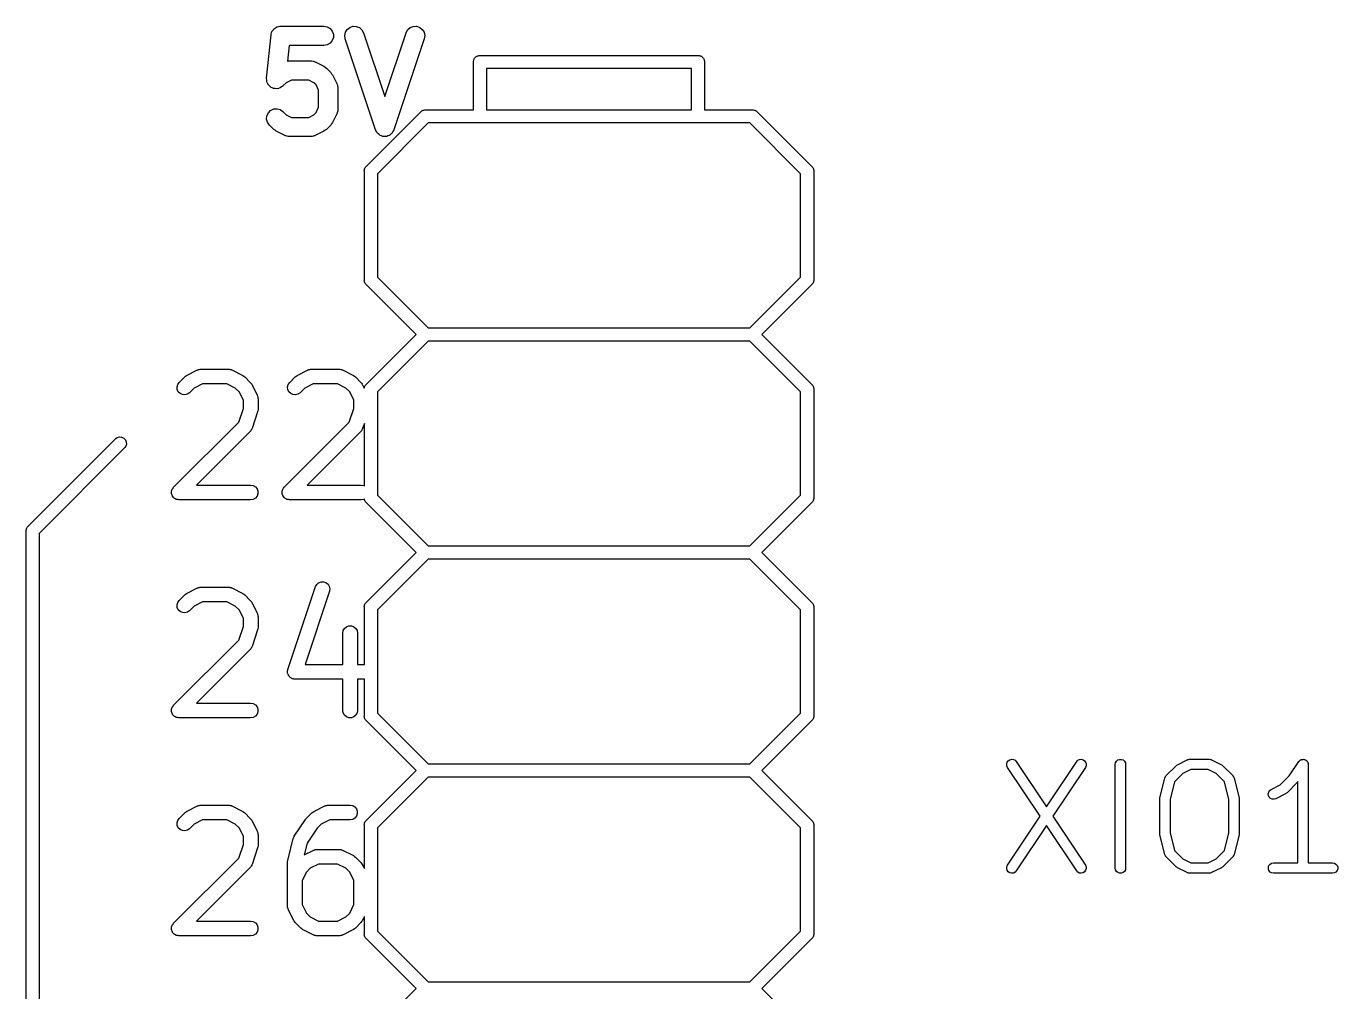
# Model space of a CAD drawing. Extents: x 91 to 202, y -131 to -74.
# Drawn here: x 186.42 to 201.69, y -89.79 to -78.54 of the extents above; entities that cross this region are included whole.
import ezdxf

# ---------------------------------------------------------------- set-up
doc = ezdxf.new("R2010")
doc.units = 0
doc.header["$MEASUREMENT"] = 0
doc.layers.add('BLACK', color=7, linetype='CONTINUOUS')

msp = doc.modelspace()

# ---------------------------------------------------------------- linework, layer by layer
at = {"layer": 'BLACK', "linetype": 'CONTINUOUS'}
for p, q in [((189.223, -79.1457), (189.274, -78.6401)), ((189.274, -78.6401), (189.275, -78.6361)), ((189.275, -78.6318), (189.28, -78.6175)), ((189.275, -78.6361), (189.275, -78.6318)), ((189.28, -78.6175), (189.284, -78.6028)), ((189.284, -78.6028), (189.287, -78.5993)), ((189.287, -78.5993), (189.288, -78.5954)), ((189.288, -78.5954), (189.298, -78.5837)), ((189.298, -78.5837), (189.307, -78.5712)), ((189.307, -78.5712), (189.31, -78.5689)), ((189.31, -78.5689), (189.313, -78.5656)), ((189.313, -78.5656), (189.326, -78.558)), ((189.326, -78.558), (189.339, -78.5494)), ((189.339, -78.5494), (189.343, -78.5483)), ((189.343, -78.5483), (189.347, -78.5462)), ((189.347, -78.5462), (189.362, -78.5436)), ((189.362, -78.5436), (189.377, -78.5398)), ((189.377, -78.5398), (189.381, -78.5402)), ((189.381, -78.5402), (189.385, -78.5395)), ((189.385, -78.5395), (189.891, -78.5395)), ((189.891, -78.5395), (189.929, -78.5462)), ((189.929, -78.5462), (189.962, -78.5656)), ((189.962, -78.5656), (189.987, -78.5954)), ((189.987, -78.5954), (190.001, -78.6318)), ((190.001, -78.6318), (190.001, -78.6706)), ((190.133, -78.6482), (190.141, -78.6102)), ((190.141, -78.6102), (190.161, -78.5771)), ((190.161, -78.5771), (190.191, -78.553)), ((190.191, -78.553), (190.228, -78.5407)), ((190.228, -78.5407), (190.267, -78.5417)), ((190.267, -78.5417), (190.303, -78.556)), ((190.303, -78.556), (190.332, -78.5818)), ((190.332, -78.5818), (190.351, -78.6159)), ((190.351, -78.6159), (190.598, -79.3595)), ((190.598, -79.3595), (190.846, -78.6159)), ((190.846, -78.6159), (190.865, -78.5818)), ((190.865, -78.5818), (190.894, -78.556)), ((190.894, -78.556), (190.93, -78.5417)), ((190.93, -78.5417), (190.969, -78.5407)), ((190.969, -78.5407), (191.006, -78.553)), ((191.006, -78.553), (191.036, -78.5771)), ((191.036, -78.5771), (191.056, -78.6102)), ((191.056, -78.6102), (191.064, -78.6482)), ((189.486, -78.763), (189.468, -78.9463)), ((189.891, -78.763), (189.486, -78.763)), ((189.929, -78.7563), (189.891, -78.763)), ((189.962, -78.7369), (189.929, -78.7563)), ((189.987, -78.7071), (189.962, -78.7369)), ((190.001, -78.6706), (189.987, -78.7071)), ((190.138, -78.6866), (190.133, -78.6482)), ((190.492, -79.7483), (190.138, -78.6866)), ((191.058, -78.6866), (190.704, -79.7483)), ((191.064, -78.6482), (191.058, -78.6866)), ((189.468, -78.9463), (189.473, -78.9447)), ((189.473, -78.9447), (189.48, -78.9451)), ((189.48, -78.9451), (189.486, -78.9439)), ((189.486, -78.9439), (189.739, -78.9439)), ((189.739, -78.9439), (189.745, -78.9451)), ((189.745, -78.9451), (189.752, -78.9447)), ((189.752, -78.9447), (189.764, -78.9484)), ((189.764, -78.9484), (189.777, -78.9507)), ((189.777, -78.9507), (189.783, -78.9539)), ((191.632, -78.9426), (191.634, -78.9363)), ((191.632, -78.9492), (191.632, -78.9426)), ((191.632, -79.5146), (191.632, -78.9492)), ((191.634, -78.9363), (191.635, -78.9298)), ((191.635, -78.9298), (191.638, -78.924)), ((191.638, -78.924), (191.641, -78.9177)), ((191.641, -78.9177), (191.645, -78.9126)), ((191.645, -78.9126), (191.648, -78.9068)), ((191.648, -78.9068), (191.653, -78.9026)), ((191.653, -78.9026), (191.658, -78.8975)), ((191.658, -78.8975), (191.664, -78.8941)), ((191.664, -78.8941), (191.669, -78.8898)), ((191.669, -78.8898), (191.675, -78.8876)), ((191.675, -78.8876), (191.681, -78.8842)), ((191.681, -78.8842), (191.687, -78.8831)), ((191.687, -78.8831), (191.693, -78.8808)), ((191.693, -78.8808), (191.7, -78.8808)), ((191.7, -78.8808), (191.7, -78.8808)), ((191.7, -78.8808), (194.253, -78.8808)), ((194.253, -78.8808), (194.26, -78.8808)), ((194.253, -78.8808), (194.253, -78.8808)), ((194.26, -78.8808), (194.266, -78.8831)), ((194.266, -78.8831), (194.273, -78.8842)), ((194.273, -78.8842), (194.279, -78.8876)), ((194.279, -78.8876), (194.285, -78.8898)), ((194.285, -78.8898), (194.29, -78.8941)), ((194.29, -78.8941), (194.296, -78.8975)), ((194.296, -78.8975), (194.3, -78.9026)), ((194.3, -78.9026), (194.305, -78.9068)), ((194.305, -78.9068), (194.308, -78.9126)), ((194.308, -78.9126), (194.313, -78.9177)), ((194.313, -78.9177), (194.315, -78.924)), ((194.315, -78.924), (194.318, -78.9298)), ((194.318, -78.9298), (194.319, -78.9363)), ((194.319, -78.9363), (194.322, -78.9426)), ((194.322, -78.9426), (194.322, -78.9492)), ((194.322, -78.9492), (194.322, -78.9492)), ((194.322, -78.9492), (194.322, -79.5146)), ((189.783, -78.9539), (189.789, -78.9557)), ((189.789, -78.9557), (189.89, -79.0063)), ((189.89, -79.0063), (189.904, -79.017)), ((189.904, -79.017), (189.919, -79.0272)), ((189.919, -79.0272), (189.97, -79.0778)), ((189.97, -79.0778), (189.98, -79.0925)), ((189.98, -79.0925), (189.991, -79.1068)), ((191.782, -79.0308), (191.782, -79.5146)), ((194.172, -79.0308), (191.782, -79.0308)), ((194.172, -79.5146), (194.172, -79.0308)), ((189.223, -79.1464), (189.223, -79.1457)), ((189.223, -79.1471), (189.223, -79.1464)), ((189.225, -79.1658), (189.223, -79.1471)), ((189.226, -79.1844), (189.225, -79.1658)), ((189.226, -79.185), (189.226, -79.1844)), ((189.226, -79.1857), (189.226, -79.185)), ((189.234, -79.2027), (189.226, -79.1857)), ((189.242, -79.2198), (189.234, -79.2027)), ((189.243, -79.2203), (189.242, -79.2198)), ((189.243, -79.2209), (189.243, -79.2203)), ((189.256, -79.2342), (189.243, -79.2209)), ((189.269, -79.2476), (189.256, -79.2342)), ((189.27, -79.2479), (189.269, -79.2476)), ((189.27, -79.2484), (189.27, -79.2479)), ((189.287, -79.2563), (189.27, -79.2484)), ((189.304, -79.2644), (189.287, -79.2563)), ((189.397, -79.2474), (189.382, -79.2581)), ((189.412, -79.2368), (189.397, -79.2474)), ((189.413, -79.2363), (189.412, -79.2368)), ((189.451, -79.1981), (189.413, -79.2358)), ((189.413, -79.2358), (189.413, -79.2363)), ((189.512, -79.1675), (189.451, -79.1981)), ((189.713, -79.1675), (189.512, -79.1675)), ((189.774, -79.1981), (189.713, -79.1675)), ((189.799, -79.223), (189.774, -79.1981)), ((189.829, -79.2843), (189.799, -79.223)), ((189.991, -79.1068), (190.041, -79.208)), ((190.041, -79.208), (190.043, -79.2141)), ((190.043, -79.2141), (190.046, -79.2197)), ((190.046, -79.2197), (190.048, -79.2326)), ((190.048, -79.2326), (190.052, -79.2452)), ((190.052, -79.2452), (190.052, -79.2516)), ((190.052, -79.2516), (190.053, -79.2579)), ((189.305, -79.2645), (189.304, -79.2644)), ((189.306, -79.2648), (189.305, -79.2645)), ((189.324, -79.2664), (189.306, -79.2648)), ((189.343, -79.2683), (189.324, -79.2664)), ((189.344, -79.2682), (189.343, -79.2681)), ((189.343, -79.2681), (189.343, -79.2683)), ((189.362, -79.2633), (189.344, -79.2682)), ((189.38, -79.2587), (189.362, -79.2633)), ((189.381, -79.2583), (189.38, -79.2587)), ((189.382, -79.2581), (189.381, -79.2583)), ((189.829, -79.4843), (189.829, -79.2843)), ((190.053, -79.2579), (190.053, -79.5107)), ((189.226, -79.5829), (189.243, -79.5477)), ((189.243, -79.5477), (189.27, -79.5203)), ((189.27, -79.5203), (189.306, -79.5039)), ((189.306, -79.5039), (189.344, -79.5005)), ((189.344, -79.5005), (189.382, -79.5106)), ((189.382, -79.5106), (189.413, -79.5328)), ((189.413, -79.5328), (189.451, -79.5706)), ((189.774, -79.5706), (189.799, -79.5456)), ((189.799, -79.5456), (189.829, -79.4843)), ((190.041, -79.5607), (189.991, -79.6618)), ((190.043, -79.5545), (190.041, -79.5607)), ((190.046, -79.549), (190.043, -79.5545)), ((190.048, -79.5361), (190.046, -79.549)), ((190.052, -79.5235), (190.048, -79.5361)), ((190.053, -79.5107), (190.052, -79.5171)), ((190.052, -79.5171), (190.052, -79.5235)), ((190.385, -80.1696), (191.015, -79.5393)), ((191.015, -79.5393), (191.022, -79.5315)), ((191.022, -79.5315), (191.031, -79.5265)), ((191.031, -79.5265), (191.039, -79.5207)), ((191.039, -79.5207), (191.042, -79.5198)), ((191.042, -79.5198), (191.045, -79.5181)), ((191.045, -79.5181), (191.055, -79.5163)), ((191.055, -79.5163), (191.065, -79.5137)), ((191.065, -79.5137), (191.075, -79.5146)), ((191.075, -79.5146), (191.632, -79.5146)), ((191.782, -79.5146), (194.172, -79.5146)), ((194.322, -79.5146), (194.878, -79.5146)), ((194.878, -79.5146), (194.888, -79.5137)), ((194.888, -79.5137), (194.898, -79.5163)), ((194.898, -79.5163), (194.908, -79.5181)), ((194.908, -79.5181), (194.911, -79.5198)), ((194.911, -79.5198), (194.914, -79.5207)), ((194.914, -79.5207), (194.923, -79.5265)), ((194.923, -79.5265), (194.931, -79.5315)), ((194.931, -79.5315), (194.938, -79.5393)), ((194.938, -79.5393), (195.568, -80.1696)), ((189.223, -79.6216), (189.226, -79.5829)), ((189.233, -79.6591), (189.223, -79.6216)), ((189.255, -79.6909), (189.233, -79.6591)), ((189.306, -79.7414), (189.255, -79.6909)), ((189.451, -79.5706), (189.512, -79.6012)), ((189.512, -79.6012), (189.713, -79.6012)), ((189.713, -79.6012), (189.774, -79.5706)), ((189.97, -79.6909), (189.919, -79.7414)), ((189.98, -79.6762), (189.97, -79.6909)), ((189.991, -79.6618), (189.98, -79.6762)), ((191.103, -79.667), (190.513, -80.2574)), ((194.85, -79.667), (191.103, -79.667)), ((195.44, -80.2574), (194.85, -79.667)), ((189.321, -79.7517), (189.306, -79.7414)), ((189.335, -79.7624), (189.321, -79.7517)), ((189.436, -79.8129), (189.335, -79.7624)), ((189.442, -79.8148), (189.436, -79.8129)), ((189.448, -79.818), (189.442, -79.8148)), ((189.461, -79.8203), (189.448, -79.818)), ((189.473, -79.824), (189.461, -79.8203)), ((189.48, -79.8236), (189.473, -79.824)), ((189.486, -79.8247), (189.48, -79.8236)), ((189.739, -79.8247), (189.486, -79.8247)), ((189.745, -79.8236), (189.739, -79.8247)), ((189.752, -79.824), (189.745, -79.8236)), ((189.764, -79.8203), (189.752, -79.824)), ((189.777, -79.818), (189.764, -79.8203)), ((189.783, -79.8148), (189.777, -79.818)), ((189.789, -79.8129), (189.783, -79.8148)), ((189.89, -79.7624), (189.789, -79.8129)), ((189.904, -79.7517), (189.89, -79.7624)), ((189.919, -79.7414), (189.904, -79.7517)), ((190.494, -79.751), (190.492, -79.7483)), ((190.494, -79.754), (190.494, -79.751)), ((190.503, -79.768), (190.494, -79.754)), ((190.511, -79.7824), (190.503, -79.768)), ((190.513, -79.7845), (190.511, -79.7824)), ((190.515, -79.7871), (190.513, -79.7845)), ((190.528, -79.7973), (190.515, -79.7871)), ((190.54, -79.8082), (190.528, -79.7973)), ((190.543, -79.8093), (190.54, -79.8082)), ((190.545, -79.8112), (190.543, -79.8093)), ((190.561, -79.8164), (190.545, -79.8112)), ((190.576, -79.8225), (190.561, -79.8164)), ((190.579, -79.8225), (190.576, -79.8225)), ((190.582, -79.8235), (190.579, -79.8225)), ((190.598, -79.8231), (190.582, -79.8235)), ((190.615, -79.8235), (190.598, -79.8231)), ((190.618, -79.8225), (190.615, -79.8235)), ((190.621, -79.8225), (190.618, -79.8225)), ((190.636, -79.8164), (190.621, -79.8225)), ((190.652, -79.8112), (190.636, -79.8164)), ((190.654, -79.8093), (190.652, -79.8112)), ((190.657, -79.8082), (190.654, -79.8093)), ((190.669, -79.7973), (190.657, -79.8082)), ((190.682, -79.7871), (190.669, -79.7973)), ((190.684, -79.7845), (190.682, -79.7871)), ((190.686, -79.7824), (190.684, -79.7845)), ((190.694, -79.768), (190.686, -79.7824)), ((190.702, -79.754), (190.694, -79.768)), ((190.703, -79.751), (190.702, -79.754)), ((190.704, -79.7483), (190.703, -79.751)), ((190.377, -80.1761), (190.385, -80.1696)), ((195.568, -80.1696), (195.576, -80.1761)), ((190.36, -80.2191), (190.362, -80.2093)), ((190.361, -80.2291), (190.36, -80.2191)), ((190.361, -81.4925), (190.361, -80.2291)), ((190.362, -80.2093), (190.364, -80.1993)), ((190.364, -80.1993), (190.366, -80.1964)), ((190.366, -80.1964), (190.367, -80.1931)), ((190.367, -80.1931), (190.372, -80.1848)), ((190.372, -80.1848), (190.377, -80.1761)), ((190.513, -80.2574), (190.513, -81.4642)), ((195.441, -81.4642), (195.44, -80.2574)), ((195.576, -80.1761), (195.581, -80.1848)), ((195.581, -80.1848), (195.587, -80.1931)), ((195.587, -80.1931), (195.588, -80.1964)), ((195.588, -80.1964), (195.589, -80.1993)), ((195.589, -80.1993), (195.591, -80.2093)), ((195.591, -80.2093), (195.594, -80.2191)), ((195.594, -80.2191), (195.593, -80.2291)), ((195.593, -80.2291), (195.593, -81.4925)), ((190.36, -81.5025), (190.361, -81.4925)), ((190.362, -81.5123), (190.36, -81.5025)), ((190.364, -81.5223), (190.362, -81.5123)), ((190.366, -81.5252), (190.364, -81.5223)), ((190.367, -81.5285), (190.366, -81.5252)), ((190.372, -81.5368), (190.367, -81.5285)), ((190.377, -81.5455), (190.372, -81.5368)), ((190.385, -81.552), (190.377, -81.5455)), ((190.513, -81.4642), (191.103, -82.0546)), ((194.85, -82.0546), (195.441, -81.4642)), ((195.576, -81.5455), (195.568, -81.552)), ((195.581, -81.5368), (195.576, -81.5455)), ((195.587, -81.5285), (195.581, -81.5368)), ((195.588, -81.5252), (195.587, -81.5285)), ((195.589, -81.5223), (195.588, -81.5252)), ((195.591, -81.5123), (195.589, -81.5223)), ((195.594, -81.5025), (195.591, -81.5123)), ((195.593, -81.4925), (195.594, -81.5025)), ((190.964, -82.1308), (190.385, -81.552)), ((195.568, -81.552), (194.989, -82.1308)), ((190.385, -82.7096), (190.964, -82.1308)), ((191.103, -82.0546), (194.85, -82.0546)), ((194.989, -82.1308), (195.568, -82.7096)), ((191.103, -82.207), (190.513, -82.7974)), ((194.85, -82.207), (191.103, -82.207)), ((195.44, -82.7974), (194.85, -82.207)), ((188.28, -82.6163), (188.291, -82.6082)), ((188.291, -82.6082), (188.42, -82.5438)), ((188.42, -82.5438), (188.425, -82.5424)), ((188.425, -82.5424), (188.429, -82.54)), ((188.429, -82.54), (188.439, -82.5382)), ((188.439, -82.5382), (188.448, -82.5354)), ((188.448, -82.5354), (188.453, -82.5357)), ((188.453, -82.5357), (188.458, -82.5348)), ((188.458, -82.5348), (188.78, -82.5348)), ((188.78, -82.5348), (188.785, -82.5357)), ((188.785, -82.5357), (188.79, -82.5354)), ((188.79, -82.5354), (188.799, -82.5382)), ((188.799, -82.5382), (188.809, -82.54)), ((188.809, -82.54), (188.813, -82.5424)), ((188.813, -82.5424), (188.818, -82.5438)), ((188.818, -82.5438), (188.947, -82.6082)), ((188.947, -82.6082), (188.958, -82.6163)), ((189.567, -82.6163), (189.578, -82.6082)), ((189.578, -82.6082), (189.707, -82.5438)), ((189.707, -82.5438), (189.712, -82.5424)), ((189.712, -82.5424), (189.716, -82.54)), ((189.716, -82.54), (189.726, -82.5382)), ((189.726, -82.5382), (189.735, -82.5354)), ((189.735, -82.5354), (189.74, -82.5357)), ((189.74, -82.5357), (189.745, -82.5348)), ((189.745, -82.5348), (190.067, -82.5348)), ((190.067, -82.5348), (190.072, -82.5357)), ((190.072, -82.5357), (190.076, -82.5354)), ((190.076, -82.5354), (190.086, -82.5382)), ((190.086, -82.5382), (190.096, -82.54)), ((190.096, -82.54), (190.1, -82.5424)), ((190.1, -82.5424), (190.105, -82.5438)), ((190.105, -82.5438), (190.234, -82.6082)), ((190.234, -82.6082), (190.245, -82.6163)), ((188.18, -82.7414), (188.188, -82.7128)), ((188.183, -82.771), (188.18, -82.7414)), ((188.188, -82.7128), (188.205, -82.6885)), ((188.205, -82.6885), (188.269, -82.6242)), ((188.269, -82.6242), (188.28, -82.6163)), ((188.38, -82.7547), (188.325, -82.8092)), ((188.478, -82.7055), (188.38, -82.7547)), ((188.76, -82.7055), (188.478, -82.7055)), ((188.858, -82.7547), (188.76, -82.7055)), ((188.903, -82.7994), (188.858, -82.7547)), ((188.958, -82.6163), (188.969, -82.6242)), ((188.969, -82.6242), (189.033, -82.6885)), ((189.033, -82.6885), (189.041, -82.6997)), ((189.041, -82.6997), (189.049, -82.7107)), ((189.049, -82.7107), (189.114, -82.8394)), ((189.467, -82.7414), (189.475, -82.7128)), ((189.47, -82.771), (189.467, -82.7414)), ((189.475, -82.7128), (189.492, -82.6885)), ((189.492, -82.6885), (189.556, -82.6242)), ((189.556, -82.6242), (189.567, -82.6163)), ((189.667, -82.7547), (189.612, -82.8092)), ((189.765, -82.7055), (189.667, -82.7547)), ((190.047, -82.7055), (189.765, -82.7055)), ((190.145, -82.7547), (190.047, -82.7055)), ((190.19, -82.7994), (190.145, -82.7547)), ((190.245, -82.6163), (190.256, -82.6242)), ((190.256, -82.6242), (190.32, -82.6885)), ((190.32, -82.6885), (190.328, -82.6997)), ((190.328, -82.6997), (190.336, -82.7107)), ((190.336, -82.7107), (190.36, -82.7582)), ((190.36, -82.7582), (190.362, -82.7493)), ((190.362, -82.7493), (190.364, -82.7393)), ((190.364, -82.7393), (190.366, -82.7364)), ((190.366, -82.7364), (190.367, -82.7331)), ((190.367, -82.7331), (190.372, -82.7248)), ((190.372, -82.7248), (190.377, -82.7161)), ((190.377, -82.7161), (190.385, -82.7096)), ((195.568, -82.7096), (195.576, -82.7161)), ((195.576, -82.7161), (195.581, -82.7248)), ((195.581, -82.7248), (195.587, -82.7331)), ((195.587, -82.7331), (195.588, -82.7364)), ((195.588, -82.7364), (195.589, -82.7393)), ((195.589, -82.7393), (195.591, -82.7493)), ((195.591, -82.7493), (195.594, -82.7591)), ((195.594, -82.7591), (195.593, -82.7691)), ((188.195, -82.7978), (188.183, -82.771)), ((188.216, -82.8188), (188.195, -82.7978)), ((188.243, -82.8313), (188.216, -82.8188)), ((188.272, -82.8339), (188.243, -82.8313)), ((188.301, -82.8262), (188.272, -82.8339)), ((188.325, -82.8092), (188.301, -82.8262)), ((188.952, -82.8977), (188.903, -82.7994)), ((188.952, -82.9924), (188.952, -82.8977)), ((189.114, -82.8394), (189.115, -82.8441)), ((189.115, -82.8441), (189.117, -82.8484)), ((189.117, -82.8484), (189.119, -82.8582)), ((189.119, -82.8582), (189.122, -82.8678)), ((189.122, -82.8678), (189.122, -82.8727)), ((189.122, -82.8727), (189.123, -82.8776)), ((189.123, -82.8776), (189.123, -83.0063)), ((189.482, -82.7978), (189.47, -82.771)), ((189.503, -82.8188), (189.482, -82.7978)), ((189.53, -82.8313), (189.503, -82.8188)), ((189.559, -82.8339), (189.53, -82.8313)), ((189.588, -82.8262), (189.559, -82.8339)), ((189.612, -82.8092), (189.588, -82.8262)), ((190.239, -82.8977), (190.19, -82.7994)), ((190.239, -82.9924), (190.239, -82.8977)), ((190.513, -82.7974), (190.513, -84.0042)), ((195.441, -84.0042), (195.44, -82.7974)), ((195.593, -82.7691), (195.593, -84.0325)), ((188.898, -83.1532), (188.952, -82.9924)), ((189.118, -83.0332), (189.054, -83.2263)), ((189.12, -83.0197), (189.118, -83.0332)), ((189.123, -83.0063), (189.12, -83.0197)), ((190.185, -83.1532), (190.239, -82.9924)), ((188.14, -83.9111), (188.898, -83.1532)), ((189.054, -83.2263), (189.051, -83.2306)), ((189.427, -83.9111), (190.185, -83.1532)), ((190.341, -83.2263), (190.338, -83.2306)), ((190.361, -83.167), (190.341, -83.2263)), ((190.361, -83.8954), (190.361, -83.167)), ((186.449, -84.3615), (187.467, -83.3431)), ((187.467, -83.3431), (187.484, -83.3318)), ((187.484, -83.3318), (187.509, -83.3249)), ((187.509, -83.3249), (187.535, -83.3272)), ((187.535, -83.3272), (187.559, -83.3384)), ((187.559, -83.3384), (187.578, -83.3571)), ((187.578, -83.3571), (187.589, -83.3811)), ((189.033, -83.2596), (188.407, -83.8861)), ((189.036, -83.2556), (189.033, -83.2596)), ((189.04, -83.2523), (189.036, -83.2556)), ((189.044, -83.2435), (189.04, -83.2523)), ((189.05, -83.2354), (189.044, -83.2435)), ((189.051, -83.2306), (189.05, -83.2354)), ((190.32, -83.2596), (189.694, -83.8861)), ((190.323, -83.2556), (190.32, -83.2596)), ((190.327, -83.2523), (190.323, -83.2556)), ((190.331, -83.2435), (190.327, -83.2523)), ((190.337, -83.2354), (190.331, -83.2435)), ((190.338, -83.2306), (190.337, -83.2354)), ((187.573, -83.4492), (186.575, -84.4479)), ((187.585, -83.433), (187.573, -83.4492)), ((187.592, -83.4074), (187.585, -83.433)), ((187.589, -83.3811), (187.592, -83.4074)), ((188.116, -83.964), (188.117, -83.9604)), ((188.117, -83.9751), (188.116, -83.964)), ((188.117, -83.9566), (188.12, -83.9462)), ((188.117, -83.9604), (188.117, -83.9566)), ((188.117, -83.9863), (188.117, -83.9751)), ((188.118, -83.9898), (188.117, -83.9863)), ((188.118, -83.9935), (188.118, -83.9898)), ((188.12, -83.9462), (188.123, -83.9354)), ((188.123, -83.9354), (188.125, -83.9323)), ((188.125, -83.9323), (188.127, -83.9288)), ((188.127, -83.9288), (188.134, -83.9202)), ((188.134, -83.9202), (188.14, -83.9111)), ((188.407, -83.8861), (189.037, -83.8861)), ((189.037, -83.8861), (189.066, -83.8913)), ((189.066, -83.8913), (189.092, -83.9061)), ((189.092, -83.9061), (189.111, -83.9288)), ((189.111, -83.9288), (189.121, -83.9566)), ((189.121, -83.9863), (189.111, -84.0141)), ((189.121, -83.9566), (189.121, -83.9863)), ((189.403, -83.964), (189.404, -83.9604)), ((189.404, -83.9751), (189.403, -83.964)), ((189.404, -83.9566), (189.407, -83.9462)), ((189.404, -83.9604), (189.404, -83.9566)), ((189.404, -83.9863), (189.404, -83.9751)), ((189.405, -83.9898), (189.404, -83.9863)), ((189.405, -83.9935), (189.405, -83.9898)), ((189.407, -83.9462), (189.41, -83.9354)), ((189.41, -83.9354), (189.412, -83.9323)), ((189.412, -83.9323), (189.414, -83.9288)), ((189.414, -83.9288), (189.421, -83.9202)), ((189.421, -83.9202), (189.427, -83.9111)), ((189.694, -83.8861), (190.324, -83.8861)), ((190.324, -83.8861), (190.353, -83.8913)), ((190.353, -83.8913), (190.361, -83.8954)), ((188.123, -84.0037), (188.118, -83.9935)), ((188.127, -84.0141), (188.123, -84.0037)), ((188.129, -84.017), (188.127, -84.0141)), ((188.131, -84.0204), (188.129, -84.017)), ((188.139, -84.0283), (188.131, -84.0204)), ((188.146, -84.0368), (188.139, -84.0283)), ((188.149, -84.0387), (188.146, -84.0368)), ((188.152, -84.0414), (188.149, -84.0387)), ((188.162, -84.0461), (188.152, -84.0414)), ((188.171, -84.0516), (188.162, -84.0461)), ((188.175, -84.0523), (188.171, -84.0516)), ((188.179, -84.0539), (188.175, -84.0523)), ((188.19, -84.0549), (188.179, -84.0539)), ((188.201, -84.0568), (188.19, -84.0549)), ((189.037, -84.0568), (188.201, -84.0568)), ((189.066, -84.0516), (189.037, -84.0568)), ((189.092, -84.0368), (189.066, -84.0516)), ((189.111, -84.0141), (189.092, -84.0368)), ((189.41, -84.0037), (189.405, -83.9935)), ((189.414, -84.0141), (189.41, -84.0037)), ((189.416, -84.017), (189.414, -84.0141)), ((189.418, -84.0204), (189.416, -84.017)), ((189.426, -84.0283), (189.418, -84.0204)), ((189.433, -84.0368), (189.426, -84.0283)), ((189.436, -84.0387), (189.433, -84.0368)), ((189.439, -84.0414), (189.436, -84.0387)), ((189.449, -84.0461), (189.439, -84.0414)), ((189.458, -84.0516), (189.449, -84.0461)), ((189.462, -84.0523), (189.458, -84.0516)), ((189.466, -84.0539), (189.462, -84.0523)), ((189.477, -84.0549), (189.466, -84.0539)), ((189.488, -84.0568), (189.477, -84.0549)), ((190.324, -84.0568), (189.488, -84.0568)), ((190.353, -84.0516), (190.324, -84.0568)), ((190.361, -84.0473), (190.353, -84.0516)), ((190.362, -84.0523), (190.361, -84.0473)), ((190.364, -84.0623), (190.362, -84.0523)), ((190.366, -84.0652), (190.364, -84.0623)), ((190.367, -84.0685), (190.366, -84.0652)), ((190.372, -84.0768), (190.367, -84.0685)), ((190.377, -84.0855), (190.372, -84.0768)), ((190.385, -84.092), (190.377, -84.0855)), ((190.964, -84.6708), (190.385, -84.092)), ((190.513, -84.0042), (191.103, -84.5946)), ((194.85, -84.5946), (195.441, -84.0042)), ((195.568, -84.092), (194.989, -84.6708)), ((195.576, -84.0855), (195.568, -84.092)), ((195.581, -84.0768), (195.576, -84.0855)), ((195.587, -84.0685), (195.581, -84.0768)), ((195.588, -84.0652), (195.587, -84.0685)), ((195.589, -84.0623), (195.588, -84.0652)), ((195.591, -84.0523), (195.589, -84.0623)), ((195.594, -84.0425), (195.591, -84.0523)), ((195.593, -84.0325), (195.594, -84.0425)), ((186.424, -84.4102), (186.426, -84.4005)), ((186.425, -84.4201), (186.424, -84.4102)), ((186.425, -98.1394), (186.425, -84.4201)), ((186.426, -84.4005), (186.428, -84.3908)), ((186.428, -84.3908), (186.43, -84.3879)), ((186.43, -84.3879), (186.431, -84.3846)), ((186.431, -84.3846), (186.436, -84.3765)), ((186.436, -84.3765), (186.441, -84.3678)), ((186.441, -84.3678), (186.449, -84.3615)), ((186.575, -84.4479), (186.575, -98.1394)), ((191.103, -84.5946), (194.85, -84.5946)), ((190.385, -85.2496), (190.964, -84.6708)), ((191.103, -84.747), (190.513, -85.3374)), ((194.85, -84.747), (191.103, -84.747)), ((195.44, -85.3374), (194.85, -84.747)), ((194.989, -84.6708), (195.568, -85.2496)), ((189.793, -85.0688), (189.807, -85.0428)), ((189.807, -85.0428), (189.829, -85.0231)), ((189.829, -85.0231), (189.857, -85.0122)), ((189.857, -85.0122), (189.886, -85.0114)), ((189.886, -85.0114), (189.914, -85.0208)), ((189.914, -85.0208), (189.938, -85.0392)), ((189.938, -85.0392), (189.953, -85.0645)), ((188.205, -85.2285), (188.269, -85.1642)), ((188.269, -85.1642), (188.28, -85.1563)), ((188.28, -85.1563), (188.291, -85.1482)), ((188.291, -85.1482), (188.42, -85.0838)), ((188.42, -85.0838), (188.425, -85.0824)), ((188.425, -85.0824), (188.429, -85.08)), ((188.429, -85.08), (188.439, -85.0782)), ((188.439, -85.0782), (188.448, -85.0754)), ((188.448, -85.0754), (188.453, -85.0757)), ((188.453, -85.0757), (188.458, -85.0748)), ((188.458, -85.0748), (188.78, -85.0748)), ((188.78, -85.0748), (188.785, -85.0757)), ((188.785, -85.0757), (188.79, -85.0754)), ((188.79, -85.0754), (188.799, -85.0782)), ((188.799, -85.0782), (188.809, -85.08)), ((188.809, -85.08), (188.813, -85.0824)), ((188.813, -85.0824), (188.818, -85.0838)), ((188.818, -85.0838), (188.947, -85.1482)), ((188.947, -85.1482), (188.958, -85.1563)), ((188.958, -85.1563), (188.969, -85.1642)), ((188.969, -85.1642), (189.033, -85.2285)), ((189.471, -86.034), (189.793, -85.0688)), ((189.955, -85.1228), (189.67, -85.9757)), ((189.953, -85.0645), (189.959, -85.0935)), ((189.959, -85.0935), (189.955, -85.1228)), ((188.18, -85.2814), (188.188, -85.2528)), ((188.183, -85.311), (188.18, -85.2814)), ((188.195, -85.3378), (188.183, -85.311)), ((188.188, -85.2528), (188.205, -85.2285)), ((188.216, -85.3588), (188.195, -85.3378)), ((188.243, -85.3713), (188.216, -85.3588)), ((188.325, -85.3492), (188.301, -85.3662)), ((188.38, -85.2947), (188.325, -85.3492)), ((188.478, -85.2455), (188.38, -85.2947)), ((188.76, -85.2455), (188.478, -85.2455)), ((188.858, -85.2947), (188.76, -85.2455)), ((188.903, -85.3394), (188.858, -85.2947)), ((188.952, -85.4377), (188.903, -85.3394)), ((189.033, -85.2285), (189.041, -85.2397)), ((189.041, -85.2397), (189.049, -85.2507)), ((189.049, -85.2507), (189.114, -85.3794)), ((190.36, -85.2991), (190.362, -85.2893)), ((190.361, -85.3091), (190.36, -85.2991)), ((190.361, -85.9757), (190.361, -85.3091)), ((190.362, -85.2893), (190.364, -85.2793)), ((190.364, -85.2793), (190.366, -85.2764)), ((190.366, -85.2764), (190.367, -85.2731)), ((190.367, -85.2731), (190.372, -85.2648)), ((190.372, -85.2648), (190.377, -85.2561)), ((190.377, -85.2561), (190.385, -85.2496)), ((190.513, -85.3374), (190.513, -86.5442)), ((195.441, -86.5442), (195.44, -85.3374)), ((195.568, -85.2496), (195.576, -85.2561)), ((195.576, -85.2561), (195.581, -85.2648)), ((195.581, -85.2648), (195.587, -85.2731)), ((195.587, -85.2731), (195.588, -85.2764)), ((195.588, -85.2764), (195.589, -85.2793)), ((195.589, -85.2793), (195.591, -85.2893)), ((195.591, -85.2893), (195.594, -85.2991)), ((195.594, -85.2991), (195.593, -85.3091)), ((195.593, -85.3091), (195.593, -86.5725)), ((188.272, -85.3739), (188.243, -85.3713)), ((188.301, -85.3662), (188.272, -85.3739)), ((188.952, -85.5324), (188.952, -85.4377)), ((189.114, -85.3794), (189.115, -85.3841)), ((189.115, -85.3841), (189.117, -85.3884)), ((189.117, -85.3884), (189.119, -85.3982)), ((189.119, -85.3982), (189.122, -85.4078)), ((189.122, -85.4078), (189.122, -85.4127)), ((189.122, -85.4127), (189.123, -85.4176)), ((189.123, -85.4176), (189.123, -85.5463)), ((188.898, -85.6932), (188.952, -85.5324)), ((189.118, -85.5732), (189.054, -85.7663)), ((189.12, -85.5597), (189.118, -85.5732)), ((189.123, -85.5463), (189.12, -85.5597)), ((190.11, -85.6106), (190.115, -85.5814)), ((190.11, -85.9757), (190.11, -85.6106)), ((190.115, -85.5814), (190.13, -85.5557)), ((190.13, -85.5557), (190.153, -85.5367)), ((190.153, -85.5367), (190.181, -85.5266)), ((190.181, -85.5266), (190.21, -85.5266)), ((190.21, -85.5266), (190.238, -85.5367)), ((190.238, -85.5367), (190.261, -85.5557)), ((190.261, -85.5557), (190.276, -85.5814)), ((190.276, -85.5814), (190.281, -85.6106)), ((190.281, -85.6106), (190.281, -85.9757)), ((188.14, -86.4511), (188.898, -85.6932)), ((189.033, -85.7996), (188.407, -86.4261)), ((189.036, -85.7956), (189.033, -85.7996)), ((189.04, -85.7923), (189.036, -85.7956)), ((189.044, -85.7835), (189.04, -85.7923)), ((189.05, -85.7754), (189.044, -85.7835)), ((189.051, -85.7706), (189.05, -85.7754)), ((189.054, -85.7663), (189.051, -85.7706)), ((189.67, -85.9757), (190.11, -85.9757)), ((190.281, -85.9757), (190.361, -85.9757)), ((189.467, -86.0634), (189.468, -86.0548)), ((189.468, -86.0695), (189.467, -86.0634)), ((189.468, -86.0462), (189.47, -86.0403)), ((189.468, -86.0548), (189.468, -86.0462)), ((189.468, -86.0758), (189.468, -86.0695)), ((189.471, -86.0839), (189.468, -86.0758)), ((189.47, -86.0403), (189.471, -86.034)), ((189.473, -86.0924), (189.471, -86.0839)), ((189.476, -86.0978), (189.473, -86.0924)), ((189.478, -86.1037), (189.476, -86.0978)), ((189.484, -86.1103), (189.478, -86.1037)), ((189.488, -86.1176), (189.484, -86.1103)), ((189.493, -86.1216), (189.488, -86.1176)), ((189.497, -86.1264), (189.493, -86.1216)), ((189.505, -86.1307), (189.497, -86.1264)), ((189.511, -86.1361), (189.505, -86.1307)), ((189.517, -86.1381), (189.511, -86.1361)), ((189.523, -86.1412), (189.517, -86.1381)), ((189.531, -86.1427), (189.523, -86.1412)), ((189.539, -86.1454), (189.531, -86.1427)), ((189.546, -86.1453), (189.539, -86.1454)), ((189.552, -86.1464), (189.546, -86.1453)), ((190.11, -86.1464), (189.552, -86.1464)), ((190.11, -86.5115), (190.11, -86.1464)), ((190.361, -86.1464), (190.281, -86.1464)), ((190.281, -86.1464), (190.281, -86.5115)), ((190.361, -86.5725), (190.361, -86.1464)), ((188.407, -86.4261), (189.037, -86.4261)), ((189.037, -86.4261), (189.066, -86.4313)), ((189.066, -86.4313), (189.092, -86.4461)), ((188.116, -86.504), (188.117, -86.5004)), ((188.117, -86.5151), (188.116, -86.504)), ((188.117, -86.4966), (188.12, -86.4862)), ((188.117, -86.5004), (188.117, -86.4966)), ((188.117, -86.5263), (188.117, -86.5151)), ((188.118, -86.5298), (188.117, -86.5263)), ((188.118, -86.5335), (188.118, -86.5298)), ((188.123, -86.5437), (188.118, -86.5335)), ((188.12, -86.4862), (188.123, -86.4754)), ((188.123, -86.4754), (188.125, -86.4723)), ((188.127, -86.5541), (188.123, -86.5437)), ((188.125, -86.4723), (188.127, -86.4688)), ((188.127, -86.4688), (188.134, -86.4602)), ((188.129, -86.557), (188.127, -86.5541)), ((188.131, -86.5604), (188.129, -86.557)), ((188.139, -86.5683), (188.131, -86.5604)), ((188.134, -86.4602), (188.14, -86.4511)), ((188.146, -86.5768), (188.139, -86.5683)), ((188.149, -86.5787), (188.146, -86.5768)), ((188.152, -86.5814), (188.149, -86.5787)), ((188.162, -86.5861), (188.152, -86.5814)), ((188.171, -86.5917), (188.162, -86.5861)), ((189.092, -86.5768), (189.066, -86.5917)), ((189.092, -86.4461), (189.111, -86.4688)), ((189.111, -86.5541), (189.092, -86.5768)), ((189.111, -86.4688), (189.121, -86.4966)), ((189.121, -86.5263), (189.111, -86.5541)), ((189.121, -86.4966), (189.121, -86.5263)), ((190.115, -86.5406), (190.11, -86.5115)), ((190.13, -86.5663), (190.115, -86.5406)), ((190.153, -86.5854), (190.13, -86.5663)), ((190.181, -86.5955), (190.153, -86.5854)), ((190.238, -86.5854), (190.21, -86.5955)), ((190.261, -86.5663), (190.238, -86.5854)), ((190.276, -86.5406), (190.261, -86.5663)), ((190.281, -86.5115), (190.276, -86.5406)), ((190.36, -86.5825), (190.361, -86.5725)), ((190.362, -86.5923), (190.36, -86.5825)), ((190.513, -86.5442), (191.103, -87.1346)), ((194.85, -87.1346), (195.441, -86.5442)), ((195.594, -86.5825), (195.591, -86.5923)), ((195.593, -86.5725), (195.594, -86.5825)), ((188.175, -86.5923), (188.171, -86.5917)), ((188.179, -86.5939), (188.175, -86.5923)), ((188.19, -86.5949), (188.179, -86.5939)), ((188.201, -86.5968), (188.19, -86.5949)), ((189.037, -86.5968), (188.201, -86.5968)), ((189.066, -86.5917), (189.037, -86.5968)), ((190.21, -86.5955), (190.181, -86.5955)), ((190.364, -86.6023), (190.362, -86.5923)), ((190.366, -86.6052), (190.364, -86.6023)), ((190.367, -86.6085), (190.366, -86.6052)), ((190.372, -86.6168), (190.367, -86.6085)), ((190.377, -86.6255), (190.372, -86.6168)), ((190.385, -86.632), (190.377, -86.6255)), ((190.964, -87.2108), (190.385, -86.632)), ((195.568, -86.632), (194.989, -87.2108)), ((195.576, -86.6255), (195.568, -86.632)), ((195.581, -86.6168), (195.576, -86.6255)), ((195.587, -86.6085), (195.581, -86.6168)), ((195.588, -86.6052), (195.587, -86.6085)), ((195.589, -86.6023), (195.588, -86.6052)), ((195.591, -86.5923), (195.589, -86.6023)), ((191.103, -87.1346), (194.85, -87.1346)), ((197.841, -87.134), (197.847, -87.1139)), ((197.842, -87.1549), (197.841, -87.134)), ((197.851, -87.1741), (197.842, -87.1549)), ((197.847, -87.1139), (197.859, -87.097)), ((198.231, -87.7439), (197.851, -87.1741)), ((197.859, -87.097), (197.877, -87.0854)), ((197.877, -87.0854), (197.897, -87.0804)), ((197.897, -87.0804), (197.918, -87.0827)), ((197.918, -87.0827), (197.937, -87.092)), ((197.937, -87.092), (197.951, -87.1072)), ((197.951, -87.1072), (198.303, -87.6351)), ((198.303, -87.6351), (198.655, -87.1072)), ((198.756, -87.1741), (198.376, -87.7439)), ((198.655, -87.1072), (198.67, -87.092)), ((198.67, -87.092), (198.688, -87.0827)), ((198.688, -87.0827), (198.709, -87.0804)), ((198.709, -87.0804), (198.73, -87.0854)), ((198.73, -87.0854), (198.747, -87.097)), ((198.747, -87.097), (198.759, -87.1139)), ((198.764, -87.1549), (198.756, -87.1741)), ((198.759, -87.1139), (198.765, -87.134)), ((198.765, -87.134), (198.764, -87.1549)), ((199.105, -87.1406), (199.108, -87.12)), ((199.105, -88.3471), (199.105, -87.1406)), ((199.108, -87.12), (199.119, -87.1019)), ((199.119, -87.1019), (199.135, -87.0884)), ((199.135, -87.0884), (199.155, -87.0812)), ((199.155, -87.0812), (199.176, -87.0812)), ((199.176, -87.0812), (199.195, -87.0884)), ((199.195, -87.0884), (199.211, -87.1019)), ((199.211, -87.1019), (199.222, -87.12)), ((199.222, -87.12), (199.225, -87.1406)), ((199.225, -87.1406), (199.225, -88.3471)), ((199.697, -87.2703), (199.812, -87.1554)), ((199.812, -87.1554), (199.82, -87.1499)), ((199.82, -87.1499), (199.827, -87.1441)), ((199.827, -87.1441), (199.942, -87.0867)), ((199.942, -87.0867), (199.946, -87.0857)), ((199.946, -87.0857), (199.949, -87.084)), ((199.949, -87.084), (199.956, -87.0827)), ((199.956, -87.0827), (199.962, -87.0807)), ((199.962, -87.0807), (199.966, -87.0809)), ((199.966, -87.0809), (199.969, -87.0803)), ((199.969, -87.0803), (200.199, -87.0803)), ((200.199, -87.0803), (200.203, -87.0809)), ((200.203, -87.0809), (200.206, -87.0807)), ((200.206, -87.0807), (200.213, -87.0827)), ((200.213, -87.0827), (200.22, -87.084)), ((200.22, -87.084), (200.223, -87.0857)), ((200.223, -87.0857), (200.226, -87.0867)), ((200.226, -87.0867), (200.341, -87.1441)), ((200.341, -87.1441), (200.349, -87.1499)), ((200.349, -87.1499), (200.357, -87.1554)), ((200.357, -87.1554), (200.472, -87.2703)), ((201.129, -87.2746), (201.241, -87.1072)), ((201.241, -87.1072), (201.243, -87.1048)), ((201.243, -87.1048), (201.245, -87.1019)), ((201.245, -87.1019), (201.25, -87.0972)), ((201.25, -87.0972), (201.255, -87.092)), ((201.255, -87.092), (201.258, -87.0906)), ((201.258, -87.0906), (201.261, -87.0884)), ((201.261, -87.0884), (201.267, -87.0859)), ((201.267, -87.0859), (201.274, -87.0827)), ((201.274, -87.0827), (201.277, -87.0824)), ((201.277, -87.0824), (201.28, -87.0812)), ((201.28, -87.0812), (201.287, -87.0812)), ((201.287, -87.0812), (201.295, -87.0804)), ((201.295, -87.0804), (201.298, -87.0812)), ((201.298, -87.0812), (201.301, -87.0812)), ((201.301, -87.0812), (201.308, -87.0837)), ((201.308, -87.0837), (201.315, -87.0854)), ((201.315, -87.0854), (201.318, -87.0873)), ((201.318, -87.0873), (201.321, -87.0884)), ((201.321, -87.0884), (201.326, -87.093)), ((201.326, -87.093), (201.332, -87.097)), ((201.332, -87.097), (201.334, -87.0997)), ((201.334, -87.0997), (201.337, -87.1019)), ((201.337, -87.1019), (201.341, -87.1081)), ((201.341, -87.1081), (201.345, -87.1139)), ((201.345, -87.1139), (201.346, -87.1171)), ((201.346, -87.1171), (201.347, -87.12)), ((201.347, -87.12), (201.349, -87.1271)), ((201.349, -87.1271), (201.351, -87.134)), ((201.351, -87.134), (201.351, -87.1374)), ((201.351, -87.1374), (201.351, -87.1406)), ((201.351, -87.1406), (201.351, -88.2868)), ((190.385, -87.7896), (190.964, -87.2108)), ((191.103, -87.287), (190.513, -87.8774)), ((194.85, -87.287), (191.103, -87.287)), ((195.44, -87.8774), (194.85, -87.287)), ((194.989, -87.2108), (195.568, -87.7896)), ((199.624, -87.5282), (199.681, -87.2984)), ((199.681, -87.2984), (199.683, -87.2931)), ((199.683, -87.2931), (199.685, -87.2875)), ((199.685, -87.2875), (199.688, -87.2836)), ((199.688, -87.2836), (199.69, -87.2792)), ((199.69, -87.2792), (199.694, -87.2751)), ((199.694, -87.2751), (199.697, -87.2703)), ((199.794, -87.3438), (199.742, -87.5502)), ((199.89, -87.2477), (199.794, -87.3438)), ((199.984, -87.201), (199.89, -87.2477)), ((200.185, -87.201), (199.984, -87.201)), ((200.278, -87.2477), (200.185, -87.201)), ((200.375, -87.3438), (200.278, -87.2477)), ((200.426, -87.5502), (200.375, -87.3438)), ((200.472, -87.2703), (200.475, -87.2751)), ((200.475, -87.2751), (200.479, -87.2792)), ((200.479, -87.2792), (200.481, -87.2836)), ((200.481, -87.2836), (200.484, -87.2875)), ((200.484, -87.2875), (200.485, -87.2931)), ((200.485, -87.2931), (200.488, -87.2984)), ((200.488, -87.2984), (200.545, -87.5282)), ((201.025, -87.3783), (201.129, -87.2746)), ((201.226, -87.3465), (201.222, -87.3508)), ((201.23, -87.3399), (201.226, -87.3465)), ((201.23, -88.2868), (201.23, -87.3399)), ((200.886, -87.4817), (200.891, -87.4614)), ((200.888, -87.5026), (200.886, -87.4817)), ((200.898, -87.5213), (200.888, -87.5026)), ((200.891, -87.4614), (200.902, -87.4439)), ((200.902, -87.4439), (200.919, -87.4314)), ((200.919, -87.4314), (201.025, -87.3783)), ((201.088, -87.4819), (200.973, -87.5393)), ((201.096, -87.4761), (201.088, -87.4819)), ((201.104, -87.4706), (201.096, -87.4761)), ((201.219, -87.3557), (201.104, -87.4706)), ((201.222, -87.3508), (201.219, -87.3557)), ((188.291, -87.6882), (188.42, -87.6238)), ((188.42, -87.6238), (188.425, -87.6224)), ((188.425, -87.6224), (188.429, -87.62)), ((188.429, -87.62), (188.439, -87.6182)), ((188.439, -87.6182), (188.448, -87.6154)), ((188.448, -87.6154), (188.453, -87.6157)), ((188.453, -87.6157), (188.458, -87.6148)), ((188.458, -87.6148), (188.78, -87.6148)), ((188.78, -87.6148), (188.785, -87.6157)), ((188.785, -87.6157), (188.79, -87.6154)), ((188.79, -87.6154), (188.799, -87.6182)), ((188.799, -87.6182), (188.809, -87.62)), ((188.809, -87.62), (188.813, -87.6224)), ((188.813, -87.6224), (188.818, -87.6238)), ((188.818, -87.6238), (188.947, -87.6882)), ((189.771, -87.6882), (189.9, -87.6238)), ((189.9, -87.6238), (189.905, -87.6224)), ((189.905, -87.6224), (189.909, -87.62)), ((189.909, -87.62), (189.919, -87.6182)), ((189.919, -87.6182), (189.928, -87.6154)), ((189.928, -87.6154), (189.933, -87.6157)), ((189.933, -87.6157), (189.938, -87.6148)), ((189.938, -87.6148), (190.195, -87.6148)), ((190.195, -87.6148), (190.225, -87.62)), ((190.225, -87.62), (190.25, -87.6348)), ((190.25, -87.6348), (190.269, -87.6575)), ((199.622, -87.5428), (199.623, -87.5355)), ((199.622, -87.945), (199.622, -87.5428)), ((199.623, -87.5355), (199.624, -87.5282)), ((199.742, -87.5502), (199.742, -87.9376)), ((200.426, -87.9376), (200.426, -87.5502)), ((200.545, -87.5282), (200.545, -87.5355)), ((200.545, -87.5355), (200.547, -87.5428)), ((200.547, -87.5428), (200.547, -87.945)), ((200.913, -87.5357), (200.898, -87.5213)), ((200.932, -87.544), (200.913, -87.5357)), ((200.953, -87.5453), (200.932, -87.544)), ((200.973, -87.5393), (200.953, -87.5453)), ((188.18, -87.8214), (188.188, -87.7928)), ((188.188, -87.7928), (188.205, -87.7685)), ((188.205, -87.7685), (188.269, -87.7042)), ((188.269, -87.7042), (188.28, -87.6963)), ((188.28, -87.6963), (188.291, -87.6882)), ((188.478, -87.7855), (188.38, -87.8347)), ((188.76, -87.7855), (188.478, -87.7855)), ((188.858, -87.8347), (188.76, -87.7855)), ((188.947, -87.6882), (188.958, -87.6963)), ((188.958, -87.6963), (188.969, -87.7042)), ((188.969, -87.7042), (189.033, -87.7685)), ((189.033, -87.7685), (189.041, -87.7797)), ((189.041, -87.7797), (189.049, -87.7907)), ((189.049, -87.7907), (189.114, -87.9194)), ((189.545, -87.9746), (189.674, -87.7815)), ((189.674, -87.7815), (189.68, -87.7754)), ((189.68, -87.7754), (189.685, -87.7685)), ((189.685, -87.7685), (189.749, -87.7042)), ((189.749, -87.7042), (189.76, -87.6963)), ((189.76, -87.6963), (189.771, -87.6882)), ((189.958, -87.7855), (189.86, -87.8347)), ((190.195, -87.7855), (189.958, -87.7855)), ((190.225, -87.7804), (190.195, -87.7855)), ((190.25, -87.7655), (190.225, -87.7804)), ((190.269, -87.7428), (190.25, -87.7655)), ((190.269, -87.6575), (190.279, -87.6854)), ((190.279, -87.715), (190.269, -87.7428)), ((190.279, -87.6854), (190.279, -87.715)), ((190.367, -87.8131), (190.372, -87.8048)), ((190.372, -87.8048), (190.377, -87.7961)), ((190.377, -87.7961), (190.385, -87.7896)), ((195.568, -87.7896), (195.576, -87.7961)), ((195.576, -87.7961), (195.581, -87.8048)), ((195.581, -87.8048), (195.587, -87.8131)), ((197.851, -88.3137), (198.231, -87.7439)), ((198.376, -87.7439), (198.756, -88.3137)), ((188.183, -87.851), (188.18, -87.8214)), ((188.195, -87.8778), (188.183, -87.851)), ((188.216, -87.8988), (188.195, -87.8778)), ((188.243, -87.9113), (188.216, -87.8988)), ((188.272, -87.9139), (188.243, -87.9113)), ((188.301, -87.9062), (188.272, -87.9139)), ((188.325, -87.8892), (188.301, -87.9062)), ((188.38, -87.8347), (188.325, -87.8892)), ((188.903, -87.8794), (188.858, -87.8347)), ((188.952, -87.9777), (188.903, -87.8794)), ((189.114, -87.9194), (189.115, -87.9241)), ((189.115, -87.9241), (189.117, -87.9284)), ((189.117, -87.9284), (189.119, -87.9382)), ((189.119, -87.9382), (189.122, -87.9478)), ((189.122, -87.9478), (189.122, -87.9527)), ((189.122, -87.9527), (189.123, -87.9576)), ((189.123, -87.9576), (189.123, -88.0863)), ((189.811, -87.8832), (189.696, -88.0569)), ((189.86, -87.8347), (189.811, -87.8832)), ((190.36, -87.8391), (190.362, -87.8293)), ((190.361, -87.8491), (190.36, -87.8391)), ((190.361, -88.3542), (190.361, -87.8491)), ((190.362, -87.8293), (190.364, -87.8193)), ((190.364, -87.8193), (190.366, -87.8164)), ((190.366, -87.8164), (190.367, -87.8131)), ((190.513, -87.8774), (190.513, -89.0842)), ((195.441, -89.0842), (195.44, -87.8774)), ((195.587, -87.8131), (195.588, -87.8164)), ((195.588, -87.8164), (195.589, -87.8193)), ((195.589, -87.8193), (195.591, -87.8293)), ((195.591, -87.8293), (195.594, -87.8391)), ((195.594, -87.8391), (195.593, -87.8491)), ((195.593, -87.8491), (195.593, -89.1125)), ((198.303, -87.8526), (197.951, -88.3806)), ((198.655, -88.3806), (198.303, -87.8526)), ((199.623, -87.9522), (199.622, -87.945)), ((199.624, -87.9596), (199.623, -87.9522)), ((199.681, -88.1894), (199.624, -87.9596)), ((199.742, -87.9376), (199.794, -88.1439)), ((200.375, -88.1439), (200.426, -87.9376)), ((200.545, -87.9596), (200.488, -88.1894)), ((200.547, -87.945), (200.545, -87.9522)), ((200.545, -87.9522), (200.545, -87.9596)), ((188.898, -88.2332), (188.952, -88.0724)), ((188.952, -88.0724), (188.952, -87.9777)), ((189.118, -88.1132), (189.054, -88.3063)), ((189.12, -88.0997), (189.118, -88.1132)), ((189.123, -88.0863), (189.12, -88.0997)), ((189.469, -88.2586), (189.534, -88.0012)), ((189.534, -88.0012), (189.539, -87.9879)), ((189.539, -87.9879), (189.545, -87.9746)), ((189.696, -88.0569), (189.661, -88.1935)), ((188.14, -88.9911), (188.898, -88.2332)), ((189.468, -88.269), (189.469, -88.2586)), ((189.661, -88.1935), (189.771, -88.1386)), ((189.771, -88.1386), (189.776, -88.1372)), ((189.776, -88.1372), (189.78, -88.1347)), ((189.78, -88.1347), (189.79, -88.133)), ((189.79, -88.133), (189.8, -88.1302)), ((189.8, -88.1302), (189.805, -88.1305)), ((189.805, -88.1305), (189.809, -88.1296)), ((189.809, -88.1296), (190.067, -88.1296)), ((190.067, -88.1296), (190.072, -88.1305)), ((190.072, -88.1305), (190.076, -88.1302)), ((190.076, -88.1302), (190.086, -88.133)), ((190.086, -88.133), (190.096, -88.1347)), ((190.096, -88.1347), (190.1, -88.1372)), ((190.1, -88.1372), (190.105, -88.1386)), ((190.105, -88.1386), (190.234, -88.203)), ((190.234, -88.203), (190.245, -88.2111)), ((190.245, -88.2111), (190.256, -88.2189)), ((190.256, -88.2189), (190.32, -88.2833)), ((199.683, -88.1947), (199.681, -88.1894)), ((199.685, -88.2003), (199.683, -88.1947)), ((199.688, -88.2042), (199.685, -88.2003)), ((199.69, -88.2086), (199.688, -88.2042)), ((199.694, -88.2127), (199.69, -88.2086)), ((199.697, -88.2174), (199.694, -88.2127)), ((199.812, -88.3324), (199.697, -88.2174)), ((199.794, -88.1439), (199.89, -88.2401)), ((199.89, -88.2401), (199.984, -88.2868)), ((200.185, -88.2868), (200.278, -88.2401)), ((200.278, -88.2401), (200.375, -88.1439)), ((200.472, -88.2174), (200.357, -88.3324)), ((200.475, -88.2127), (200.472, -88.2174)), ((200.479, -88.2086), (200.475, -88.2127)), ((200.481, -88.2042), (200.479, -88.2086)), ((200.484, -88.2003), (200.481, -88.2042)), ((200.485, -88.1947), (200.484, -88.2003)), ((200.488, -88.1894), (200.485, -88.1947)), ((189.033, -88.3396), (188.407, -88.9661)), ((189.036, -88.3356), (189.033, -88.3396)), ((189.04, -88.3323), (189.036, -88.3356)), ((189.044, -88.3235), (189.04, -88.3323)), ((189.05, -88.3154), (189.044, -88.3235)), ((189.051, -88.3106), (189.05, -88.3154)), ((189.054, -88.3063), (189.051, -88.3106)), ((189.467, -88.2793), (189.468, -88.269)), ((189.467, -88.7941), (189.467, -88.2793)), ((189.686, -88.3942), (189.637, -88.4925)), ((189.731, -88.3494), (189.686, -88.3942)), ((189.829, -88.3003), (189.731, -88.3494)), ((190.047, -88.3003), (189.829, -88.3003)), ((190.145, -88.3494), (190.047, -88.3003)), ((190.19, -88.3942), (190.145, -88.3494)), ((190.239, -88.4925), (190.19, -88.3942)), ((190.32, -88.2833), (190.328, -88.2945)), ((190.328, -88.2945), (190.336, -88.3055)), ((190.336, -88.3055), (190.361, -88.3542)), ((197.841, -88.3538), (197.842, -88.3329)), ((197.847, -88.3739), (197.841, -88.3538)), ((197.842, -88.3329), (197.851, -88.3137)), ((197.859, -88.3908), (197.847, -88.3739)), ((197.877, -88.4024), (197.859, -88.3908)), ((197.897, -88.4073), (197.877, -88.4024)), ((197.918, -88.405), (197.897, -88.4073)), ((197.937, -88.3958), (197.918, -88.405)), ((197.951, -88.3806), (197.937, -88.3958)), ((198.67, -88.3958), (198.655, -88.3806)), ((198.688, -88.405), (198.67, -88.3958)), ((198.709, -88.4073), (198.688, -88.405)), ((198.73, -88.4024), (198.709, -88.4073)), ((198.747, -88.3908), (198.73, -88.4024)), ((198.759, -88.3739), (198.747, -88.3908)), ((198.756, -88.3137), (198.764, -88.3329)), ((198.765, -88.3538), (198.759, -88.3739)), ((198.764, -88.3329), (198.765, -88.3538)), ((199.108, -88.3678), (199.105, -88.3471)), ((199.119, -88.3859), (199.108, -88.3678)), ((199.135, -88.3994), (199.119, -88.3859)), ((199.155, -88.4066), (199.135, -88.3994)), ((199.176, -88.4066), (199.155, -88.4066)), ((199.195, -88.3994), (199.176, -88.4066)), ((199.211, -88.3859), (199.195, -88.3994)), ((199.222, -88.3678), (199.211, -88.3859)), ((199.225, -88.3471), (199.222, -88.3678)), ((199.82, -88.3379), (199.812, -88.3324)), ((199.827, -88.3437), (199.82, -88.3379)), ((199.942, -88.4011), (199.827, -88.3437)), ((199.946, -88.4021), (199.942, -88.4011)), ((199.949, -88.4038), (199.946, -88.4021)), ((199.956, -88.4051), (199.949, -88.4038)), ((199.962, -88.4071), (199.956, -88.4051)), ((199.966, -88.4069), (199.962, -88.4071)), ((199.969, -88.4075), (199.966, -88.4069)), ((200.199, -88.4075), (199.969, -88.4075)), ((199.984, -88.2868), (200.185, -88.2868)), ((200.203, -88.4069), (200.199, -88.4075)), ((200.206, -88.4071), (200.203, -88.4069)), ((200.213, -88.4051), (200.206, -88.4071)), ((200.22, -88.4038), (200.213, -88.4051)), ((200.223, -88.4021), (200.22, -88.4038)), ((200.226, -88.4011), (200.223, -88.4021)), ((200.341, -88.3437), (200.226, -88.4011)), ((200.349, -88.3379), (200.341, -88.3437)), ((200.357, -88.3324), (200.349, -88.3379)), ((200.887, -88.3367), (200.894, -88.317)), ((200.887, -88.3576), (200.887, -88.3367)), ((200.894, -88.3773), (200.887, -88.3576)), ((200.894, -88.317), (200.907, -88.3009)), ((200.907, -88.3934), (200.894, -88.3773)), ((200.907, -88.3009), (200.925, -88.2905)), ((200.925, -88.4038), (200.907, -88.3934)), ((200.925, -88.2905), (200.946, -88.2868)), ((200.946, -88.4075), (200.925, -88.4038)), ((200.946, -88.2868), (201.23, -88.2868)), ((201.635, -88.4075), (200.946, -88.4075)), ((201.351, -88.2868), (201.635, -88.2868)), ((201.635, -88.2868), (201.656, -88.2905)), ((201.656, -88.4038), (201.635, -88.4075)), ((201.656, -88.2905), (201.674, -88.3009)), ((201.674, -88.3934), (201.656, -88.4038)), ((201.674, -88.3009), (201.688, -88.317)), ((201.688, -88.3773), (201.674, -88.3934)), ((201.688, -88.317), (201.695, -88.3367)), ((201.695, -88.3576), (201.688, -88.3773)), ((201.695, -88.3367), (201.695, -88.3576)), ((189.637, -88.4925), (189.637, -88.7739)), ((190.239, -88.7739), (190.239, -88.4925)), ((189.467, -88.7989), (189.467, -88.7941)), ((189.467, -88.8038), (189.467, -88.7989)), ((189.47, -88.8134), (189.467, -88.8038)), ((189.472, -88.8233), (189.47, -88.8134)), ((189.474, -88.8275), (189.472, -88.8233)), ((189.476, -88.8322), (189.474, -88.8275)), ((189.54, -88.9609), (189.476, -88.8322)), ((189.637, -88.7739), (189.686, -88.8722)), ((189.686, -88.8722), (189.731, -88.917)), ((190.145, -88.917), (190.19, -88.8722)), ((190.19, -88.8722), (190.239, -88.7739)), ((188.117, -89.0366), (188.12, -89.0262)), ((188.12, -89.0262), (188.123, -89.0154)), ((188.123, -89.0154), (188.125, -89.0123)), ((188.125, -89.0123), (188.127, -89.0088)), ((188.127, -89.0088), (188.134, -89.0002)), ((188.134, -89.0002), (188.14, -88.9911)), ((188.407, -88.9661), (189.037, -88.9661)), ((189.037, -88.9661), (189.066, -88.9713)), ((189.066, -88.9713), (189.092, -88.9861)), ((189.092, -88.9861), (189.111, -89.0088)), ((189.111, -89.0088), (189.121, -89.0366)), ((189.548, -88.9719), (189.54, -88.9609)), ((189.556, -88.9831), (189.548, -88.9719)), ((189.62, -89.0475), (189.556, -88.9831)), ((189.731, -88.917), (189.829, -88.9661)), ((189.829, -88.9661), (190.047, -88.9661)), ((190.047, -88.9661), (190.145, -88.917)), ((190.32, -88.9831), (190.256, -89.0475)), ((190.328, -88.9719), (190.32, -88.9831)), ((190.336, -88.9609), (190.328, -88.9719)), ((190.361, -88.9122), (190.336, -88.9609)), ((190.361, -89.1125), (190.361, -88.9122)), ((188.116, -89.044), (188.117, -89.0404)), ((188.117, -89.0551), (188.116, -89.044)), ((188.117, -89.0404), (188.117, -89.0366)), ((188.117, -89.0663), (188.117, -89.0551)), ((188.118, -89.0698), (188.117, -89.0663)), ((188.118, -89.0735), (188.118, -89.0698)), ((188.123, -89.0837), (188.118, -89.0735)), ((188.127, -89.0941), (188.123, -89.0837)), ((188.129, -89.097), (188.127, -89.0941)), ((188.131, -89.1004), (188.129, -89.097)), ((188.139, -89.1083), (188.131, -89.1004)), ((188.146, -89.1168), (188.139, -89.1083)), ((188.149, -89.1187), (188.146, -89.1168)), ((188.152, -89.1214), (188.149, -89.1187)), ((188.162, -89.1261), (188.152, -89.1214)), ((188.171, -89.1316), (188.162, -89.1261)), ((188.175, -89.1323), (188.171, -89.1316)), ((188.179, -89.1339), (188.175, -89.1323)), ((188.19, -89.1349), (188.179, -89.1339)), ((188.201, -89.1368), (188.19, -89.1349)), ((189.037, -89.1368), (188.201, -89.1368)), ((189.066, -89.1316), (189.037, -89.1368)), ((189.092, -89.1168), (189.066, -89.1316)), ((189.111, -89.0941), (189.092, -89.1168)), ((189.121, -89.0663), (189.111, -89.0941)), ((189.121, -89.0366), (189.121, -89.0663)), ((189.632, -89.0553), (189.62, -89.0475)), ((189.642, -89.0634), (189.632, -89.0553)), ((189.771, -89.1278), (189.642, -89.0634)), ((189.776, -89.1292), (189.771, -89.1278)), ((189.78, -89.1316), (189.776, -89.1292)), ((189.79, -89.1334), (189.78, -89.1316)), ((189.8, -89.1362), (189.79, -89.1334)), ((189.805, -89.1359), (189.8, -89.1362)), ((189.809, -89.1368), (189.805, -89.1359)), ((190.067, -89.1368), (189.809, -89.1368)), ((190.072, -89.1359), (190.067, -89.1368)), ((190.076, -89.1362), (190.072, -89.1359)), ((190.086, -89.1334), (190.076, -89.1362)), ((190.096, -89.1316), (190.086, -89.1334)), ((190.1, -89.1292), (190.096, -89.1316)), ((190.105, -89.1278), (190.1, -89.1292)), ((190.234, -89.0634), (190.105, -89.1278)), ((190.245, -89.0553), (190.234, -89.0634)), ((190.256, -89.0475), (190.245, -89.0553)), ((190.36, -89.1225), (190.361, -89.1125)), ((190.362, -89.1323), (190.36, -89.1225)), ((190.364, -89.1423), (190.362, -89.1323)), ((190.366, -89.1452), (190.364, -89.1423)), ((190.367, -89.1485), (190.366, -89.1452)), ((190.372, -89.1568), (190.367, -89.1485)), ((190.377, -89.1655), (190.372, -89.1568)), ((190.385, -89.172), (190.377, -89.1655)), ((190.964, -89.7508), (190.385, -89.172)), ((190.513, -89.0842), (191.103, -89.6746)), ((194.85, -89.6746), (195.441, -89.0842)), ((195.568, -89.172), (194.989, -89.7508)), ((195.576, -89.1655), (195.568, -89.172)), ((195.581, -89.1568), (195.576, -89.1655)), ((195.587, -89.1485), (195.581, -89.1568)), ((195.588, -89.1452), (195.587, -89.1485)), ((195.589, -89.1423), (195.588, -89.1452)), ((195.591, -89.1323), (195.589, -89.1423)), ((195.594, -89.1225), (195.591, -89.1323)), ((195.593, -89.1125), (195.594, -89.1225)), ((190.385, -90.3296), (190.964, -89.7508)), ((191.103, -89.6746), (194.85, -89.6746)), ((194.989, -89.7508), (195.568, -90.3296))]:
    msp.add_line(p, q, dxfattribs=at)

doc.saveas('drawing.dxf')
